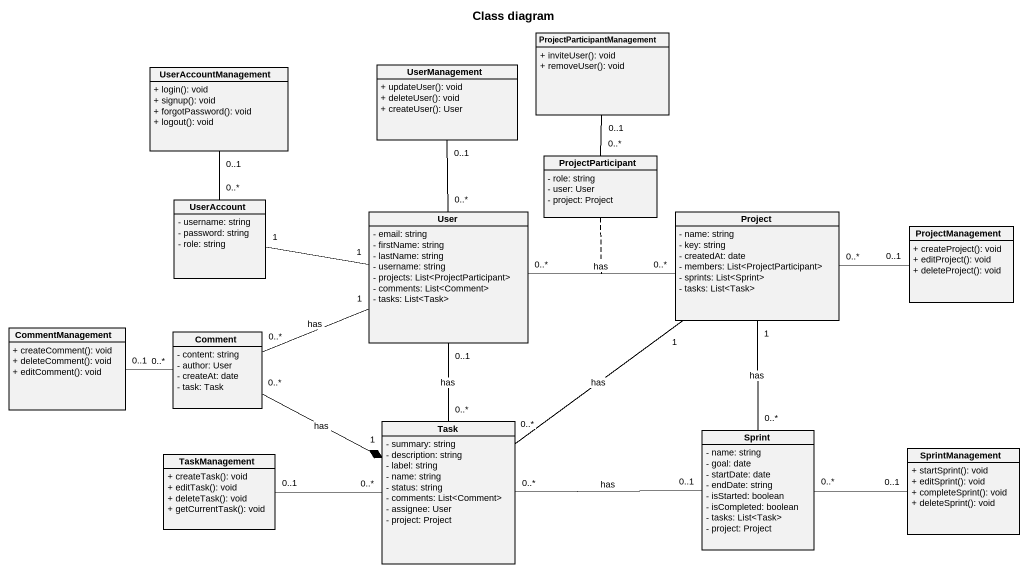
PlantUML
@startuml
title Class diagram
hide circle
hide empty members
skinparam classAttributeIconSize 0
class ProjectParticipantManagement {
  + inviteUser(): void
  + removeUser(): void
}
class UserAccountManagement {
  + login(): void
  + signup(): void
  + forgotPassword(): void
  + logout(): void
}
class UserManagement {
  + updateUser(): void
  + deleteUser(): void
  + createUser(): User
}
class ProjectParticipant {
  - role: string
  - user: User
  - project: Project
}
class UserAccount {
  - username: string
  - password: string
  - role: string
}
class User {
  - email: string
  - firstName: string
  - lastName: string
  - username: string
  - projects: List<ProjectParticipant>
  - comments: List<Comment>
  - tasks: List<Task>
}
class Project {
  - name: string
  - key: string
  - createdAt: date
  - members: List<ProjectParticipant>
  - sprints: List<Sprint>
  - tasks: List<Task>
}
class ProjectManagement {
  + createProject(): void
  + editProject(): void
  + deleteProject(): void
}
class CommentManagement {
  + createComment(): void
  + deleteComment(): void
  + editComment(): void
}
class Comment {
  - content: string
  - author: User
  - createAt: date
  - task: Task
}
class TaskManagement {
  + createTask(): void
  + editTask(): void
  + deleteTask(): void
  + getCurrentTask(): void
}
class Task {
  - summary: string
  - description: string
  - label: string
  - name: string
  - status: string
  - comments: List<Comment>
  - assignee: User
  - project: Project
}
class Sprint {
  - name: string
  - goal: date
  - startDate: date
  - endDate: string
  - isStarted: boolean
  - isCompleted: boolean
  - tasks: List<Task>
  - project: Project
}
class SprintManagement {
  + startSprint(): void
  + editSprint(): void
  + completeSprint(): void
  + deleteSprint(): void
}
UserAccountManagement "0..1" -- "0..*" UserAccount
ProjectParticipant "0..*" -up- "0..1" ProjectParticipantManagement
UserAccount "1" -right- "1" User
User "0..*" -up- "0..1" UserManagement
User "0..*" -right- "0..*" Project : has
(User, Project) .. ProjectParticipant
User "1" -left- "0..*" Comment : has
User "0..1" -- "0..*" Task : has
Project "0..*" -right- "0..1" ProjectManagement
Project "1" -- "0..*" Task : has
Project "1" -- "0..*" Sprint : has
Comment "0..*" -left- "0..1" CommentManagement
Comment "0..*" -right-* "1" Task : has
Task "0..*" -left- "0..1" TaskManagement
Sprint "0..1" -left- "0..*" Task : has
Sprint "0..*" -right- "0..1" SprintManagement
@enduml
